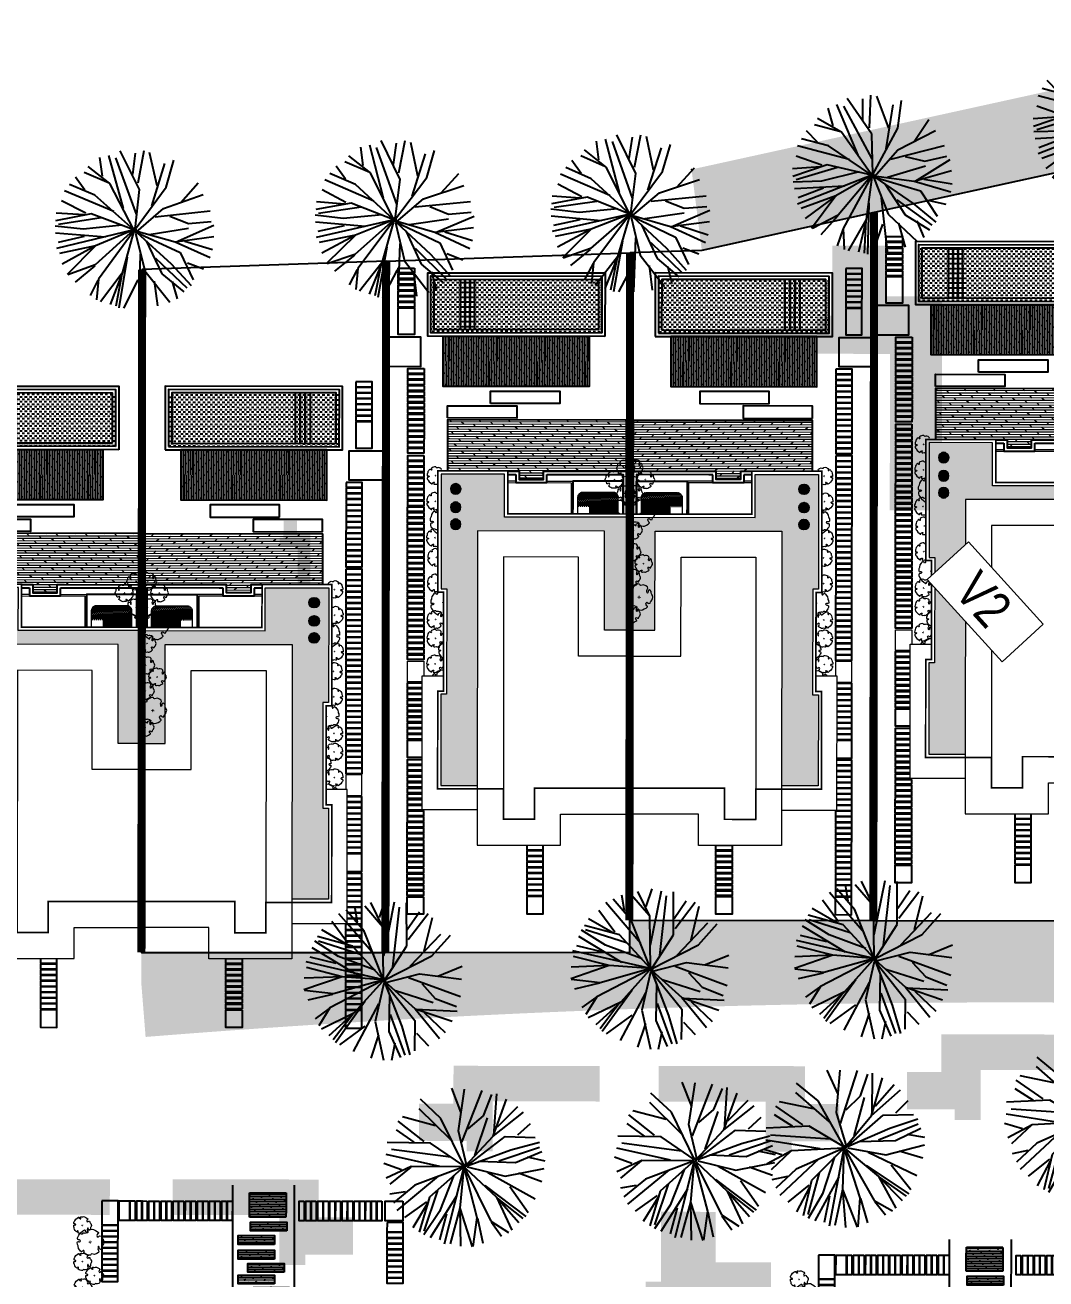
# Model space of a CAD drawing. Header units: millimetres. Extents: x -1030105 to 906887, y -616134 to 1220667.
# Drawn here: x -875633 to -812864, y -441791 to -364710 of the extents above; entities that cross this region are included whole.
import ezdxf
from ezdxf.enums import TextEntityAlignment as Align

# ---------------------------------------------------------------- set-up
doc = ezdxf.new("R2010")
doc.units = ezdxf.units.MM
doc.header["$MEASUREMENT"] = 0
doc.linetypes.add('240930  KHU B- TMB gời inno$0$HIDDEN_FEATURES', pattern=[0.16, 0.12, -0.04])
doc.linetypes.add('HIDDEN', pattern=[9.525, 6.35, -3.175])
doc.layers.get('Defpoints').update_dxf_attribs({"color": 1})
doc.layers.add('+ toa do mong', color=7, linetype='Continuous', true_color=0xfa1a05)
for name, color, linetype, lineweight in [('240930  KHU B- TMB gời inno$0$1. I-FURN', 252, 'Continuous', 18), ('240930  KHU B- TMB gời inno$0$A-WALL', 1, 'Continuous', 30), ('240930  KHU B- TMB gời inno$0$GFA', 6, 'Continuous', 0), ('GFA', 6, 'Continuous', 0), ('Level 4', 7, 'Continuous', 5), ('QH_Ki hieu', 6, 'Continuous', 15), ('QH_KTCQ_Caycanhquan', 97, 'Continuous', 18), ('QH_LO_Đanhso', 6, 'Continuous', 20)]:
    doc.layers.add(name, color=color, linetype=linetype, lineweight=lineweight)
for name, color, linetype in [('240930  KHU B- TMB gời inno$0$DA-ELEV-PEN1', 8, 'Continuous'), ('240930  KHU B- TMB gời inno$0$DA-FLOR-PATT', 251, 'Continuous'), ('240930  KHU B- TMB gời inno$0$DA-WALL-LOW', 1, 'Continuous'), ('240930  KHU B- TMB gời inno$0$DA-WALL-PATT', 8, 'Continuous'), ('240930  KHU B- TMB gời inno$0$TMB-KHU B-XREF$0$Xref-LBC-Plot$0$DA-SITE-CNTR1', 8, 'Continuous'), ('240930  KHU B- TMB gời inno$0$XREF_LBC_ZONE B_BEACH VILLA 22 11 11$0$DA-FLOR-PATT', 251, 'Continuous'), ('DA-LANS-TREE', 7, 'Continuous'), ('DA-WALL-LOW', 1, 'Continuous'), ('Dat cong trinh cac loai', 6, 'Continuous'), ('KTCQ CẢNH QUAN', 192, 'Continuous'), ('N-cay lon', 192, 'Continuous'), ('ranh dat', 7, 'Continuous'), ('TMB-KHU B-XREF$0$Xref-LBC-Plot$0$DA-SITE-CNTR1', 8, 'Continuous'), ('XREF_LBC_ZONE B_BEACH VILLA 22 11 11$0$DA-FLOR-PATT', 251, 'Continuous')]:
    doc.layers.add(name, color=color, linetype=linetype)
doc.styles.add('arial', font='arial.ttf', dxfattribs={"height": 1.25})
pattern_1 = [(359.939493816, (-1186721561.66, -431575606.1), (0.84482555, 799.9995539), []), (89.939493816, (-1186721561.66, -431575606.1), (-399.15495141, 800.42196669), [800, -800])]

# ---------------------------------------------------------------- blocks, each defined once
blk = doc.blocks.new('*U1357')
at = {"layer": '240930  KHU B- TMB gời inno$0$DA-WALL-PATT'}
blk.add_lwpolyline([(0, -0.6), (-0.3, -0.6), (-0.3, 0.4), (0, 0.4)], close=True, dxfattribs=at)
blk = doc.blocks.new('*U1358')
at = {"color": 0, "linetype": 'ByBlock', "lineweight": -2, "transparency": 16777216, "rotation": 180.0003083683384}
for p in [(-0.652, -240.491), (-0.302, -240.491), (0.048, -240.491), (0.398, -240.491), (0.748, -240.491), (1.098, -240.491), (1.448, -240.491), (1.798, -240.491), (2.148, -240.491), (2.498, -240.491), (2.848, -240.491), (3.198, -240.491), (3.548, -240.491)]:
    blk.add_blockref('*U1357', p, dxfattribs=at)
blk = doc.blocks.new('*U1359')
at = {"layer": '240930  KHU B- TMB gời inno$0$DA-WALL-PATT'}
blk.add_lwpolyline([(0, -600), (-300, -600), (-300, 400), (0, 400)], close=True, dxfattribs=at)
blk = doc.blocks.new('*U1360')
at = {"color": 0, "linetype": 'ByBlock', "lineweight": -2, "transparency": 16777216, "rotation": 180.0003083671565}
for p in [(-2402, -240491), (-2052, -240491), (-1702, -240491), (-1352, -240491), (-1002, -240491), (-652, -240491), (-302, -240491), (48, -240491), (398, -240491), (748, -240491), (1098, -240491), (1448, -240491), (1798, -240491), (2148, -240491), (2498, -240491), (2848, -240491), (3198, -240491), (3548, -240491)]:
    blk.add_blockref('*U1359', p, dxfattribs=at)
blk = doc.blocks.new('*U1361')
at = {"layer": '240930  KHU B- TMB gời inno$0$DA-WALL-PATT'}
blk.add_lwpolyline([(0, -600), (-300, -600), (-300, 400), (0, 400)], close=True, dxfattribs=at)
blk = doc.blocks.new('*U1362')
at = {"color": 0, "linetype": 'ByBlock', "lineweight": -2, "transparency": 16777216, "rotation": 180.0003083671565}
for p in [(398, -240491), (748, -240491), (1098, -240491), (1448, -240491), (1798, -240491), (2148, -240491), (2498, -240491), (2848, -240491), (3198, -240491), (3548, -240491)]:
    blk.add_blockref('*U1361', p, dxfattribs=at)
blk = doc.blocks.new('*U1363')
at = {"layer": '240930  KHU B- TMB gời inno$0$DA-WALL-PATT'}
blk.add_lwpolyline([(0, -600), (-300, -600), (-300, 400), (0, 400)], close=True, dxfattribs=at)
blk = doc.blocks.new('*U1364')
at = {"color": 0, "linetype": 'ByBlock', "lineweight": -2, "transparency": 16777216, "rotation": 180.0003083671565}
for p in [(-2402, -240491), (-2052, -240491), (-1702, -240491), (-1352, -240491), (-1002, -240491), (-652, -240491), (-302, -240491), (48, -240491), (398, -240491), (748, -240491), (1098, -240491), (1448, -240491), (1798, -240491), (2148, -240491), (2498, -240491), (2848, -240491), (3198, -240491), (3548, -240491)]:
    blk.add_blockref('*U1363', p, dxfattribs=at)
blk = doc.blocks.new('*U1365')
at = {"layer": '240930  KHU B- TMB gời inno$0$DA-WALL-PATT'}
blk.add_lwpolyline([(0, -600), (-300, -600), (-300, 400), (0, 400)], close=True, dxfattribs=at)
blk = doc.blocks.new('*U1366')
at = {"color": 0, "linetype": 'ByBlock', "lineweight": -2, "transparency": 16777216, "rotation": 180.0003083671565}
for p in [(-1352, -240491), (-1002, -240491), (-652, -240491), (-302, -240491), (48, -240491), (398, -240491), (748, -240491), (1098, -240491), (1448, -240491), (1798, -240491), (2148, -240491), (2498, -240491), (2848, -240491), (3198, -240491), (3548, -240491)]:
    blk.add_blockref('*U1365', p, dxfattribs=at)
blk = doc.blocks.new('*U1367')
at = {"layer": '240930  KHU B- TMB gời inno$0$DA-WALL-PATT'}
blk.add_lwpolyline([(0, -600), (-300, -600), (-300, 400), (0, 400)], close=True, dxfattribs=at)
blk = doc.blocks.new('*U1368')
at = {"color": 0, "linetype": 'ByBlock', "lineweight": -2, "transparency": 16777216, "rotation": 180.0003083671565}
for p in [(398, -240491), (748, -240491), (1098, -240491), (1448, -240491), (1798, -240491), (2148, -240491), (2498, -240491), (2848, -240491), (3198, -240491), (3548, -240491)]:
    blk.add_blockref('*U1367', p, dxfattribs=at)
blk = doc.blocks.new('*U1369')
at = {"layer": '240930  KHU B- TMB gời inno$0$DA-WALL-PATT'}
blk.add_lwpolyline([(0, -600), (-300, -600), (-300, 400), (0, 400)], close=True, dxfattribs=at)
blk = doc.blocks.new('*U1370')
at = {"color": 0, "linetype": 'ByBlock', "lineweight": -2, "transparency": 16777216, "rotation": 180.0003083671565}
for p in [(-1002, -240491), (-652, -240491), (-302, -240491), (48, -240491), (398, -240491), (748, -240491), (1098, -240491), (1448, -240491), (1798, -240491), (2148, -240491), (2498, -240491), (2848, -240491), (3198, -240491), (3548, -240491)]:
    blk.add_blockref('*U1369', p, dxfattribs=at)
blk = doc.blocks.new('240930  KHU B- TMB gời inno$0$A$C8db1bffd')
at = {"layer": '240930  KHU B- TMB gời inno$0$DA-FLOR-PATT'}
h = blk.add_hatch(dxfattribs=at)
h.set_pattern_fill('DASH', color=153, scale=1200, angle=90)
h.paths.add_polyline_path([(-200, -10700), (-200, -200), (-3500, -200), (-3500, -10700)])
blk.add_lwpolyline([(-200, -10700), (-200, -200), (-3700, -200), (-3700, -10700)], close=True, dxfattribs=at)
for points in [[(-3500, -2000), (-400, -2000)], [(-400, -2300), (-3500, -2300)], [(-3500, -2600), (-400, -2600)], [(-400, -2900), (-3500, -2900)]]:
    blk.add_lwpolyline(points, dxfattribs=at)
at = {"layer": '240930  KHU B- TMB gời inno$0$DA-WALL-LOW', "color": 252}
blk.add_lwpolyline([(0, -10900), (0, 0), (-3900, 0), (-3900, -10900)], close=True, dxfattribs=at)
at = {"layer": '240930  KHU B- TMB gời inno$0$DA-WALL-PATT'}
blk.add_lwpolyline([(-400, -10500), (-400, -400), (-3500, -400), (-3500, -10500)], close=True, dxfattribs=at)
for points in [[(-3500, -2300), (-400, -2300)], [(-400, -2600), (-3500, -2600)]]:
    blk.add_lwpolyline(points, dxfattribs=at)
blk = doc.blocks.new('*U1371')
at = {"layer": '240930  KHU B- TMB gời inno$0$DA-WALL-PATT'}
blk.add_lwpolyline([(0, -600), (-300, -600), (-300, 400), (0, 400)], close=True, dxfattribs=at)
blk = doc.blocks.new('*U1372')
at = {"color": 0, "linetype": 'ByBlock', "lineweight": -2, "transparency": 16777216, "rotation": 180.0003083671565}
for p in [(1448, -240491), (1798, -240491), (2148, -240491), (2498, -240491), (2848, -240491), (3198, -240491), (3548, -240491)]:
    blk.add_blockref('*U1371', p, dxfattribs=at)
blk = doc.blocks.new('Xref Khu Spa-Wellness - TBM$0$TREE_T')
at = {"const_width": 100}
for points in [[(-124, 124), (124, -124)], [(124, 124), (-124, -124)]]:
    blk.add_lwpolyline(points, dxfattribs=at)
blk = doc.blocks.new('Xref Khu Spa-Wellness - TBM$0$TREE_5')
at = {"layer": 'QH_KTCQ_Caycanhquan', "color": 114, "true_color": 0x139b48}
blk.add_lwpolyline([(-936, 1164), (-781, 1299), (-578, 1386), (-423, 1425), (-249, 1454), (-181, 1415), (-143, 1289), (-85, 1222), (-17, 1193), (41, 1222), (31, 1347), (60, 1425), (80, 1473), (244, 1473), (370, 1434), (592, 1376), (776, 1212), (824, 1164), (960, 1106), (1114, 932), (1143, 845), (1076, 768), (1018, 748), (979, 710), (931, 642), (940, 565), (1018, 555), (1114, 565), (1192, 623), (1289, 632), (1366, 565), (1424, 487), (1472, 323), (1482, 169), (1501, -160), (1434, -440), (1356, -691), (1289, -720), (1240, -682), (1182, -614), (1124, -624), (1037, -643), (931, -662), (873, -701), (863, -769), (969, -798), (1056, -856), (1105, -923), (1066, -991), (989, -1068), (786, -1174), (718, -1290), (573, -1377), (341, -1416), (109, -1455), (-94, -1445), (-133, -1387), (-94, -1319), (-124, -1167), (-158, -1051), (-245, -987), (-362, -999), (-402, -1151), (-439, -1243), (-568, -1308), (-704, -1194), (-829, -1184), (-965, -1145), (-1129, -1049), (-1265, -942), (-1313, -778), (-1332, -653), (-1352, -546), (-1429, -421), (-1497, -334), (-1497, -131), (-1458, -54), (-1323, -44), (-1226, -92), (-1158, -160), (-1110, -208), (-1042, -218), (-1023, -170), (-1100, -44), (-1158, 82), (-1274, 140), (-1342, 178), (-1419, 227), (-1468, 352), (-1419, 565), (-1265, 787), (-1129, 864), (-965, 951), (-936, 999), (-936, 1086)], close=True, dxfattribs=at)
blk.add_blockref('Xref Khu Spa-Wellness - TBM$0$TREE_T', (0, 0), dxfattribs=at)
blk = doc.blocks.new('240930  KHU B- TMB gời inno$0$River Semi Roof plan')
at = {"layer": 'GFA', "true_color": 0x8c7854}
h = blk.add_hatch(dxfattribs=at)
h.set_pattern_fill('DOLMIT', color=35, scale=600, angle=90)
h.paths.add_polyline_path([(-32811, -1729), (-35899, -1729), (-35899, -10700), (-32811, -10700)])
h.paths.add_polyline_path([(-27102, -6400), (-27600, -6400), (-27600, -2000), (-30750, -2000), (-30750, -13000), (-27601, -13000), (-27601, -7900), (-27102, -7900)])
h = blk.add_hatch(dxfattribs=at)
h.set_pattern_fill('DOLMIT', color=35, scale=0.463266, angle=180)
h.set_pattern_definition([(180, (-298548.08297, -27398.88643), (4e-17, -0.115816588506), []), (225, (-298548.08297, -27398.88643), (0.23163317662, -0.23163317662), [0.1637893902, -0.32757878043])])
edge = h.paths.add_edge_path()
edge.add_line((11140, -15027), (11140, -21596))
edge.add_line((11140, -21596), (14212, -21596))
edge.add_line((14212, -21596), (14212, -23197))
edge.add_line((14212, -23197), (13569, -23197))
edge.add_line((13569, -23197), (13569, -26133))
edge.add_line((13569, -26133), (11277, -26133))
edge.add_line((11277, -26133), (11277, -24016))
edge.add_line((11277, -24016), (8955, -24016))
edge.add_line((8955, -24016), (8955, -15027))
edge.add_line((8955, -15027), (11140, -15027))
h = blk.add_hatch(dxfattribs=at)
h.set_pattern_fill('DOLMIT', color=35, scale=0.166406, angle=90)
h.set_pattern_definition([(90, (-25012.21684, 77609.77629), (-0.0416016166, -4e-18), []), (135, (-25012.21684, 77609.77629), (-0.08320323306, -0.08320323306), [0.05883357041, -0.11766714082])])
edge = h.paths.add_edge_path()
edge.add_line((-20568, -33631), (-22928, -33631))
edge.add_line((-22928, -33631), (-22928, -34735))
edge.add_line((-22928, -34735), (-23503, -34735))
edge.add_line((-23503, -34735), (-23503, -34504))
edge.add_line((-23503, -34504), (-24557, -34504))
edge.add_line((-24557, -34504), (-24557, -33680))
edge.add_line((-24557, -33680), (-23797, -33680))
edge.add_line((-23797, -33680), (-23797, -32846))
edge.add_line((-23797, -32846), (-20568, -32846))
edge.add_line((-20568, -32846), (-20568, -33631))
at = {"layer": 'XREF_LBC_ZONE B_BEACH VILLA 22 11 11$0$DA-FLOR-PATT'}
h = blk.add_hatch(dxfattribs=at)
h.set_pattern_fill('DASH', color=153, scale=500, angle=90)
h.set_pattern_definition([(90, (-40144.094, 37709.1), (-62.5, 62.5), [62.5, -62.5])])
h.paths.add_polyline_path([(-24096, -10703), (-25405, -10703), (-25401, -10700), (-25401, -9996), (-25996, -9996, 0.414214), (-26296, -10296), (-26296, -12196, 0.414214), (-25996, -12496), (-24096, -12496, 0.414214), (-23796, -12196), (-23796, -11810), (-24096, -11810)])
at = {"layer": '240930  KHU B- TMB gời inno$0$1. I-FURN', "elevation": 0}
for points in [[(-15919, -550), (-14647, -550), (-14647, 450), (-15919, 450)], [(-23796, -11810), (-23796, -10610), (-24096, -10610), (-24096, -11810)], [(-23496, -11810), (-23496, -10610), (-23796, -10610), (-23796, -11810)]]:
    blk.add_lwpolyline(points, close=True, dxfattribs=at)
for points in [[(-14000, -2200), (-14000, -2650), (-27004, -2650), (-27002, -6200)], [(-13900, -2200), (-13900, -2750), (-26904, -2750), (-26900, -9596), (-24979, -9596)], [(-27001, -8100), (-27000, -9696), (-24979, -9696)], [(-23496, -10610), (-23496, -12799), (-19596, -12801), (-19596, -10702)]]:
    blk.add_lwpolyline(points, dxfattribs=at)
blk.add_lwpolyline([(-24096, -12496), (-25996, -12496, -0.414214), (-26296, -12196), (-26296, -10296, -0.414214), (-25996, -9996), (-24096, -9996, -0.414214), (-23796, -10296), (-23796, -12196, -0.414214)], format="xyb", close=True, dxfattribs=at)
at = {"layer": '240930  KHU B- TMB gời inno$0$DA-ELEV-PEN1', "elevation": 0}
for points in [[(-11066, -550), (-9988, -550), (-9988, 450), (-11066, 450)], [(-1440, -550), (-362, -550), (-362, 450), (-1440, 450)], [(-1462, -6900), (-384, -6900), (-384, -7900), (-1462, -7900)]]:
    blk.add_lwpolyline(points, close=True, dxfattribs=at)
at = {"layer": '240930  KHU B- TMB gời inno$0$DA-FLOR-PATT'}
blk.add_lwpolyline([(-7429, -6200), (-6100, -6200), (-6100, -8600), (-7430, -8600)], dxfattribs=at)
at = {"layer": '240930  KHU B- TMB gời inno$0$DA-FLOR-PATT', "elevation": 0}
blk.add_lwpolyline([(-8770, -8300), (-7770, -8300), (-7770, -10500), (-8770, -10500)], dxfattribs=at)
at = {"layer": '240930  KHU B- TMB gời inno$0$DA-WALL-LOW', "elevation": 0}
for points in [[(-10700, -2000), (-10700, -2000), (-27600, -2000), (-27600, -6400)], [(-10700, -2200), (-10700, -2200), (-27400, -2200), (-27400, -6200)], [(-10700, -2000), (-8430, -2000), (-8430, -3600)], [(-10700, -2200), (-8630, -2200), (-8630, -3600)], [(-27600, -6300), (-27600, -6400), (-27102, -6400), (-27102, -7900), (-27600, -7900), (-27600, -8000)], [(-27400, -6200), (-26902, -6200), (-26902, -8100), (-27400, -8100)], [(-27600, -7900), (-27600, -8350), (-27600, -13000), (-18400, -13000)], [(-27400, -8100), (-27400, -8350), (-27400, -12800), (-18400, -12800)]]:
    blk.add_lwpolyline(points, dxfattribs=at)
blk.add_lwpolyline([(-23496, -12796), (-27000, -12796), (-27000, -9696), (-23496, -9696)], close=True, dxfattribs=at)
at = {"layer": '240930  KHU B- TMB gời inno$0$DA-WALL-PATT', "elevation": 0}
for points in [[(-35843, 1800), (-34043, 1800), (-34043, -350), (-35843, -350)], [(-37635, 50), (-36000, 50), (-36000, 1050), (-37635, 1050)], [(-30871, -1994), (-31626, -1994), (-31626, -6258), (-30871, -6258)]]:
    blk.add_lwpolyline(points, close=True, dxfattribs=at)
at = {"layer": 'DA-WALL-LOW', "color": 7, "elevation": 0}
blk.add_lwpolyline([(-27600, -2000), (-27600, -6400), (-27100, -6400), (-27100, -7900), (-27601, -7900), (-27601, -13000), (-30750, -13000), (-30750, -2000)], close=True, dxfattribs=at)
at = {"layer": 'Defpoints', "color": 6, "elevation": 0}
blk.add_lwpolyline([(-18400, -13000), (-27600, -13000), (-27600, -12800)], dxfattribs=at)
at = {"layer": 'XREF_LBC_ZONE B_BEACH VILLA 22 11 11$0$DA-FLOR-PATT', "color": 7, "elevation": 0}
blk.add_lwpolyline([(-18400, -13000), (-18400, -10703)], dxfattribs=at)
at = {"color": 0, "xscale": -0.9999999999999982, "rotation": 180}
for name, p in [('*U1372', (-41533, -239840, 0)), ('*U1360', (-26162, -240440, 0)), ('*U1364', (-19862, -240440, 0)), ('*U1362', (-14977, -240440, 0)), ('*U1370', (-8864, -240440, 0)), ('*U1368', (-5351, -240440, 0))]:
    blk.add_blockref(name, p, dxfattribs=at)
at = {"color": 0, "xscale": 999.9999999999999, "yscale": 999.9999999999999, "zscale": 999.9999999999999}
blk.add_blockref('*U1358', (-5373, 232991, 0), dxfattribs=at)
at = {"layer": 'QH_KTCQ_Caycanhquan', "color": 116}
for p, xscale, yscale, zscale, rotation in [((-27318, -1268, -3), 0.3613160547961027, 0.3613160547961027, 0.3613160547961027, 52.2616449089547), ((-25743, -1247, -3), 0.3613160547961027, 0.3613160547961027, 0.3613160547961027, 52.2616449089547), ((-24537, -1720, -3), 0.5419740821941541, 0.5419740821941541, 0.5419740821941541, 52.26164490895473), ((-23503, -1233, -3), 0.3613160547961027, 0.3613160547961027, 0.3613160547961027, 52.2616449089547), ((-22293, -1309, -3), 0.3613160547961027, 0.3613160547961027, 0.3613160547961027, 52.2616449089547), ((-20718, -1288, -3), 0.3613160547961027, 0.3613160547961027, 0.3613160547961027, 52.2616449089547), ((-19511, -1760, -3), 0.5419740821941541, 0.5419740821941541, 0.5419740821941541, 52.26164490895473), ((-18478, -1273, -3), 0.3613160547961027, 0.3613160547961027, 0.3613160547961027, 52.2616449089547), ((-17328, -1268, -3), 0.3613160547961027, 0.3613160547961027, 0.3613160547961027, 52.2616449089547), ((-15753, -1247, -3), 0.3613160547961027, 0.3613160547961027, 0.3613160547961027, 52.2616449089547), ((-14547, -1720, -3), 0.5419740821941541, 0.5419740821941541, 0.5419740821941541, 52.26164490895473), ((-13513, -1233, -3), 0.3613160547961027, 0.3613160547961027, 0.3613160547961027, 52.2616449089547), ((-26604, -1982, -3), 0.3613160547961027, 0.3613160547961027, 0.3613160547961027, 52.2616449089547), ((-21579, -2023, -3), 0.3613160547961027, 0.3613160547961027, 0.3613160547961027, 52.2616449089547), ((-16614, -1982, -3), 0.3613160547961027, 0.3613160547961027, 0.3613160547961027, 52.2616449089547), ((-27799, -13454, -3), 0.3613160547961027, 0.3613160547961027, 0.3613160547961027, 52.2616449089547), ((-26223, -13433, -3), 0.3613160547961027, 0.3613160547961027, 0.3613160547961027, 52.2616449089547), ((-25017, -13905, -3), 0.5419740821941541, 0.5419740821941541, 0.5419740821941541, 52.26164490895473), ((-23983, -13418, -3), 0.3613160547961027, 0.3613160547961027, 0.3613160547961027, 52.2616449089547), ((-22643, -13331, -3), 0.3613160547961027, 0.3613160547961027, 0.3613160547961027, 52.2616449089547), ((-21067, -13310, -3), 0.3613160547961027, 0.3613160547961027, 0.3613160547961027, 52.2616449089547), ((-19861, -13783, -3), 0.5419740821941541, 0.5419740821941541, 0.5419740821941541, 52.26164490895473), ((-18827, -13296, -3), 0.3613160547961027, 0.3613160547961027, 0.3613160547961027, 52.2616449089547), ((-27084, -14168, -3), 0.3613160547961027, 0.3613160547961027, 0.3613160547961027, 52.2616449089547), ((-21928, -14046, -3), 0.3613160547961027, 0.3613160547961027, 0.3613160547961027, 52.2616449089547)]:
    blk.add_blockref('Xref Khu Spa-Wellness - TBM$0$TREE_5', p, dxfattribs=dict(at, xscale=xscale, yscale=yscale, zscale=zscale, rotation=rotation))
blk.add_wipeout([(-27624, -1408), (-27624, -5708), (-24979, -5708), (-24979, -13208), (-6524, -13208), (-6524, -8963), (-4614, -8963), (-4614, -3853), (-6782, -3853), (-6782, -458), (-15024, -458), (-15024, -1758), (-20169, -1758), (-20169, -1408)])
blk.add_wipeout([(-39799, -11668), (-39799, -768), (-35899, -768), (-35899, -1729), (-32811, -1729), (-32811, -10700), (-35899, -10700), (-35899, -11668)]).translate(0, 0, 0).dxf.layer = '240930  KHU B- TMB gời inno$0$A-WALL'
at = {"layer": 'GFA', "true_color": 0x8c7854}
h = blk.add_hatch(dxfattribs=at)
h.set_pattern_fill('DOLMIT', color=35, scale=407.086, angle=180)
h.paths.add_polyline_path([(-32811, -1729), (-35899, -1729), (-35899, -10700), (-32811, -10700)])
at = {"layer": 'GFA', "true_color": 0xb75434}
h = blk.add_hatch(dxfattribs=at)
h.set_pattern_fill('AR-RSHKE', color=15, scale=36.9907, angle=90)
h.paths.add_polyline_path([(-24779, -13008), (-17839, -13008), (-17839, -11658), (-23929, -11658), (-23929, -3853), (-8274, -3853), (-8274, -1608), (-13884, -1608), (-13884, -1958), (-20369, -1958), (-20369, -1608), (-27424, -1608), (-27424, -5508), (-24779, -5508)])
at = {"layer": 'XREF_LBC_ZONE B_BEACH VILLA 22 11 11$0$DA-FLOR-PATT'}
h = blk.add_hatch(color=252, dxfattribs=at)
h.dxf.hatch_style = 1
h.paths.add_polyline_path([(-26814, -2501, 1), (-26202, -2501, 1)])
h = blk.add_hatch(color=252, dxfattribs=at)
h.dxf.hatch_style = 1
h.paths.add_polyline_path([(-25690, -2501, 1), (-25077, -2501, 1)])
h = blk.add_hatch(color=252, dxfattribs=at)
h.dxf.hatch_style = 1
h.paths.add_polyline_path([(-24646, -2501, 1), (-24033, -2501, 1)])
at = {"layer": '+ toa do mong', "linetype": 'HIDDEN', "ltscale": 10, "const_width": 100, "elevation": 0}
blk.add_lwpolyline([(-27624, -1408), (-20169, -1408), (-20169, -1758), (-14084, -1758), (-14084, -1408), (-8074, -1408), (-8074, -5453), (-6214, -5453), (-6214, -7363), (-8124, -7363), (-8124, -13208), (-24979, -13208), (-24979, -5708), (-27624, -5708), (-27624, -1408)], dxfattribs=at)
at = {"color": 7}
blk.add_lwpolyline([(-6782, -3853), (-6782, -458), (-15024, -458), (-15024, -1758)], dxfattribs=at)
at = {"color": 7, "elevation": 0}
for points in [[(-27624, -1408), (-20169, -1408), (-20169, -1758), (-14084, -1758), (-14084, -1408), (-8074, -1408), (-8074, -3853)], [(-17839, -13008), (-24779, -13008), (-24779, -5508), (-27424, -5508), (-27424, -1608), (-20369, -1608), (-20369, -1958), (-13884, -1958), (-13884, -1608), (-8274, -1608), (-8274, -3853)]]:
    blk.add_lwpolyline(points, dxfattribs=at)
at = {"elevation": 0}
blk.add_lwpolyline([(-17839, -13208), (-24979, -13208), (-24979, -5708), (-27624, -5708), (-27624, -1408)], dxfattribs=at)
blk.add_lwpolyline([(-23929, -3853), (-4614, -3853), (-4614, -8963), (-6524, -8963), (-6524, -13208), (-17839, -13208), (-17839, -11658), (-23929, -11658)], close=True, dxfattribs=at)
at = {"color": 7, "elevation": 0}
blk.add_lwpolyline([(-6524, -13208), (-17839, -13208), (-17839, -11658), (-23929, -11658), (-23929, -3853), (-4614, -3853), (-4614, -8963), (-6524, -8963)], close=True, dxfattribs=at)
at = {"color": 252, "elevation": 0}
blk.add_lwpolyline([(-8124, -13208), (-16239, -13208), (-16239, -10058), (-22329, -10058), (-22329, -5453), (-6214, -5453), (-6214, -7363), (-8124, -7363)], close=True, dxfattribs=at)
at = {"layer": '240930  KHU B- TMB gời inno$0$DA-WALL-PATT', "elevation": 0}
blk.add_lwpolyline([(-31767, -4643), (-32522, -4643), (-32522, -8907), (-31767, -8907)], close=True, dxfattribs=at)
at = {"layer": 'DA-LANS-TREE', "color": 251, "true_color": 0x636466}
for centre in [(-26508, -2501), (-25384, -2501), (-24340, -2501)]:
    blk.add_circle(centre, 306, dxfattribs=at)
at = {"layer": 'DA-WALL-LOW', "color": 7, "elevation": 0}
blk.add_lwpolyline([(-35899, -10700), (-32811, -10700), (-32811, -1729), (-35899, -1729)], close=True, dxfattribs=at)
at = {"color": 0, "xscale": -0.9999999999999982, "rotation": 180}
blk.add_blockref('*U1366', (-32553, -240440, 0), dxfattribs=at)
at = {"layer": 'Defpoints', "color": 6}
blk.add_blockref('240930  KHU B- TMB gời inno$0$A$C8db1bffd', (-35899, -768, 0), dxfattribs=at)
blk = doc.blocks.new('*U1391')
at = {"ltscale": 0.2}
blk.add_wipeout([(549, 2242), (549, 0), (0, 0), (0, 2242)], dxfattribs=at)
at = {"color": 0, "linetype": 'ByBlock', "ltscale": 0.2}
blk.add_lwpolyline([(0, 2242), (0, 0), (549, 0), (549, 2242)], close=True, dxfattribs=at)
blk = doc.blocks.new('*U1348')
at = {"ltscale": 0.2}
blk.add_wipeout([(1483, 2242), (1483, 0), (0, 0), (0, 2242)], dxfattribs=at)
at = {"linetype": '240930  KHU B- TMB gời inno$0$HIDDEN_FEATURES', "ltscale": 20}
blk.add_lwpolyline([(0, 2242), (0, 0), (1483, 0), (1483, 2242)], close=True, dxfattribs=at)
blk = doc.blocks.new('240930  KHU B- TMB gời inno$0$sdwsedwe')
at = {"layer": 'GFA', "true_color": 0x8c7854}
h = blk.add_hatch(dxfattribs=at)
h.set_pattern_fill('DOLMIT', color=35, scale=0.463266, angle=180)
h.set_pattern_definition([(180, (-258403.98927, -65107.98811), (4e-17, -0.115816588506), []), (225, (-258403.98927, -65107.9881), (0.23163317662, -0.23163317662), [0.1637893902, -0.32757878043])])
edge = h.paths.add_edge_path()
edge.add_line((44679, -221719), (54302, -221719))
edge.add_line((54302, -221719), (54302, -217219))
edge.add_line((54302, -217219), (56646, -217219))
edge.add_line((56646, -217219), (56646, -218161))
edge.add_line((56646, -218161), (60946, -218161))
edge.add_line((60946, -218161), (60946, -221519))
edge.add_line((60946, -221519), (57846, -221519))
edge.add_line((57846, -221519), (57846, -224919))
edge.add_line((57846, -224919), (44679, -224919))
edge.add_line((44679, -224919), (44679, -221719))
h = blk.add_hatch(dxfattribs=at)
h.set_pattern_fill('DOLMIT', color=35, scale=0.463266, angle=180)
h.set_pattern_definition([(180, (-356130.54977, -95107.98811), (4e-17, -0.115816588506), []), (225, (-356130.54977, -95107.9881), (0.23163317662, -0.23163317662), [0.1637893902, -0.32757878043])])
edge = h.paths.add_edge_path()
edge.add_line((104079, -232178), (113702, -232178))
edge.add_line((113702, -232178), (113702, -227678))
edge.add_line((113702, -227678), (116046, -227678))
edge.add_line((116046, -227678), (116046, -228620))
edge.add_line((116046, -228620), (120346, -228620))
edge.add_line((120346, -228620), (120346, -231978))
edge.add_line((120346, -231978), (117246, -231978))
edge.add_line((117246, -231978), (117246, -235378))
edge.add_line((117246, -235378), (104079, -235378))
edge.add_line((104079, -235378), (104079, -232178))
at = {"layer": '240930  KHU B- TMB gời inno$0$XREF_LBC_ZONE B_BEACH VILLA 22 11 11$0$DA-FLOR-PATT'}
blk.add_line((51523, -195627, 0), (62553, -195627, 0), dxfattribs=at)
at = {"layer": '240930  KHU B- TMB gời inno$0$XREF_LBC_ZONE B_BEACH VILLA 22 11 11$0$DA-FLOR-PATT', "elevation": 0}
for points in [[(56919, -183771), (56619, -183771), (56619, -184771), (56919, -184771)], [(57269, -183771), (56969, -183771), (56969, -184771), (57269, -184771)], [(57619, -183771), (57319, -183771), (57319, -184771), (57619, -184771)], [(57969, -183771), (57669, -183771), (57669, -184771), (57969, -184771)], [(58319, -183771), (58019, -183771), (58019, -184771), (58319, -184771)], [(58669, -183771), (58369, -183771), (58369, -184771), (58669, -184771)], [(59019, -183771), (58719, -183771), (58719, -184771), (59019, -184771)], [(59369, -183771), (59069, -183771), (59069, -184771), (59369, -184771)], [(59719, -183771), (59419, -183771), (59419, -184771), (59719, -184771)], [(60069, -183771), (59769, -183771), (59769, -184771), (60069, -184771)], [(61576, -183771), (60119, -183771), (60119, -184771), (61576, -184771)], [(61576, -185475), (60376, -185475), (60376, -184844), (61576, -184844)], [(61576, -185825), (60376, -185825), (60376, -185525), (61576, -185525)], [(61576, -186222), (60376, -186222), (60376, -185922), (61576, -185922)], [(61576, -186572), (60376, -186572), (60376, -186272), (61576, -186272)], [(61576, -186968), (60376, -186968), (60376, -186668), (61576, -186668)], [(61576, -187318), (60376, -187318), (60376, -187018), (61576, -187018)], [(61576, -187715), (60376, -187715), (60376, -187415), (61576, -187415)], [(61576, -188065), (60376, -188065), (60376, -187765), (61576, -187765)], [(61576, -188462), (60376, -188462), (60376, -188162), (61576, -188162)], [(61576, -188812), (60376, -188812), (60376, -188512), (61576, -188512)], [(61576, -189209), (60376, -189209), (60376, -188909), (61576, -188909)], [(61576, -189559), (60376, -189559), (60376, -189259), (61576, -189259)], [(61576, -189956), (60376, -189956), (60376, -189656), (61576, -189656)], [(61576, -190306), (60376, -190306), (60376, -190006), (61576, -190006)], [(61576, -190702), (60376, -190702), (60376, -190402), (61576, -190402)], [(61576, -191052), (60376, -191052), (60376, -190752), (61576, -190752)], [(61576, -191449), (60376, -191449), (60376, -191149), (61576, -191149)], [(61576, -191799), (60376, -191799), (60376, -191499), (61576, -191499)], [(61576, -196213), (60376, -196213), (60376, -195913), (61576, -195913)], [(61576, -196610), (60376, -196610), (60376, -196310), (61576, -196310)], [(61576, -196960), (60376, -196960), (60376, -196660), (61576, -196660)], [(61576, -197356), (60376, -197356), (60376, -197056), (61576, -197056)], [(61576, -197706), (60376, -197706), (60376, -197406), (61576, -197406)], [(61576, -198103), (60376, -198103), (60376, -197803), (61576, -197803)], [(61576, -198453), (60376, -198453), (60376, -198153), (61576, -198153)], [(61576, -198850), (60376, -198850), (60376, -198550), (61576, -198550)], [(61576, -199200), (60376, -199200), (60376, -198900), (61576, -198900)], [(61576, -199597), (60376, -199597), (60376, -199297), (61576, -199297)], [(61576, -199947), (60376, -199947), (60376, -199647), (61576, -199647)], [(61576, -200297), (60376, -200297), (60376, -199997), (61576, -199997)], [(61576, -200647), (60376, -200647), (60376, -200347), (61576, -200347)], [(61576, -200997), (60376, -200997), (60376, -200697), (61576, -200697)], [(56846, -201310), (56546, -201310), (56546, -202310), (56846, -202310)], [(57196, -201310), (56896, -201310), (56896, -202310), (57196, -202310)], [(57546, -201310), (57246, -201310), (57246, -202310), (57546, -202310)], [(57896, -201310), (57596, -201310), (57596, -202310), (57896, -202310)], [(58246, -201310), (57946, -201310), (57946, -202310), (58246, -202310)], [(58596, -201310), (58296, -201310), (58296, -202310), (58596, -202310)], [(58946, -201310), (58646, -201310), (58646, -202310), (58946, -202310)], [(59296, -201310), (58996, -201310), (58996, -202310), (59296, -202310)], [(59646, -201310), (59346, -201310), (59346, -202310), (59646, -202310)], [(60264, -201310), (59696, -201310), (59696, -202310), (60264, -202310)], [(61576, -202287), (60376, -202287), (60376, -201205), (61576, -201205)]]:
    blk.add_lwpolyline(points, close=True, dxfattribs=at)
at = {"layer": '240930  KHU B- TMB gời inno$0$XREF_LBC_ZONE B_BEACH VILLA 22 11 11$0$DA-FLOR-PATT', "extrusion": (4.83519e-08, -1.10945e-15, -1), "zscale": -1, "rotation": 180}
blk.add_blockref('*U1391', (-56482, -192154, 0), dxfattribs=at)
at = {"layer": 'QH_KTCQ_Caycanhquan', "color": 116}
for p, xscale, yscale, zscale, rotation in [((56267, -182604, -3), 0.3613160547961033, 0.3613160547961033, 0.3613160547961033, 52.2616449089547), ((57842, -182583, -3), 0.3613160547961033, 0.3613160547961033, 0.3613160547961033, 52.2616449089547), ((60082, -182569, -3), 0.3613160547961033, 0.3613160547961033, 0.3613160547961033, 52.2616449089547), ((56981, -183318, -3), 0.3613160547961033, 0.3613160547961033, 0.3613160547961033, 52.2616449089547), ((59048, -183056, -3), 0.5419740821941551, 0.5419740821941551, 0.5419740821941551, 52.26164490895473)]:
    blk.add_blockref('Xref Khu Spa-Wellness - TBM$0$TREE_5', p, dxfattribs=dict(at, xscale=xscale, yscale=yscale, zscale=zscale, rotation=rotation))
at = {"layer": '240930  KHU B- TMB gời inno$0$XREF_LBC_ZONE B_BEACH VILLA 22 11 11$0$DA-FLOR-PATT'}
blk.add_line((53003, -191827, 0), (62553, -191827, 0), dxfattribs=at)
at = {"layer": '240930  KHU B- TMB gời inno$0$XREF_LBC_ZONE B_BEACH VILLA 22 11 11$0$DA-FLOR-PATT', "extrusion": (4.83519e-08, -1.10945e-15, -1), "zscale": -1, "rotation": 180}
blk.add_blockref('*U1391', (-58012, -192154, 0), dxfattribs=at)
for p in [(-58918, -192154, 0), (-57200, -192754, 0)]:
    blk.add_blockref('*U1391', p, dxfattribs=at)
blk.add_blockref('*U1391', (-59742, -192911, 0), dxfattribs=at)
blk.add_blockref('*U1348', (-60598, -192857, 0), dxfattribs=at)
at = {"layer": 'GFA', "true_color": 0x8c7854}
h = blk.add_hatch(dxfattribs=at)
h.set_pattern_fill('DOLMIT', color=35, scale=407.0863, angle=90)
h.paths.add_polyline_path([(54882, -192369), (54333, -192369), (54333, -194611), (54882, -194611)])
h.paths.add_polyline_path([(56313, -193077), (55764, -193077), (55764, -195319), (56313, -195319)])
h.paths.add_polyline_path([(57031, -192154), (56482, -192154), (56482, -194396), (57031, -194396)])
h.paths.add_polyline_path([(55538, -193077), (54989, -193077), (54989, -195319), (55538, -195319)])
h.paths.add_polyline_path([(57749, -192754), (57200, -192754), (57200, -194996), (57749, -194996)])
h.paths.add_polyline_path([(58560, -192154), (58012, -192154), (58012, -194396), (58560, -194396)])
h.paths.add_polyline_path([(59467, -192154), (58918, -192154), (58918, -194396), (59467, -194396)])
h.paths.add_polyline_path([(60290, -192911), (59742, -192911), (59742, -195153), (60290, -195153)])
h.paths.add_polyline_path([(62081, -192857), (60598, -192857), (60598, -195099), (62081, -195099)])
blk = doc.blocks.new('240930  KHU B- TMB gời inno$0$MANSION ROOF PLAN')
at = {"color": 0}
blk.add_blockref('240930  KHU B- TMB gời inno$0$sdwsedwe', (-58303, 203027), dxfattribs=at)
blk = doc.blocks.new('240930  KHU B- TMB gời inno$0$A$C55f665a7')
at = {"layer": '240930  KHU B- TMB gời inno$0$GFA', "xscale": 0.001000000000000001, "yscale": 0.001000000000000001, "zscale": 0.001000000000000001, "rotation": 270}
blk.add_blockref('240930  KHU B- TMB gời inno$0$River Semi Roof plan', (162.045, -62.658, 0), dxfattribs=at)
at = {"layer": '240930  KHU B- TMB gời inno$0$GFA', "extrusion": (6.86625e-24, -9.49157e-24, -1), "xscale": 0.001000000000000001, "yscale": 0.001000000000000001, "zscale": -0.001000000000000001, "rotation": 270}
blk.add_blockref('240930  KHU B- TMB gời inno$0$River Semi Roof plan', (-135.845, -62.658, 0), dxfattribs=at)
at = {"layer": '240930  KHU B- TMB gời inno$0$GFA', "xscale": 0.001000000000000001, "yscale": 0.001000000000000001, "zscale": 0.001000000000000001, "rotation": 270}
blk.add_blockref('240930  KHU B- TMB gời inno$0$River Semi Roof plan', (192.157, -55.658, 0.002), dxfattribs=at)
at = {"layer": '240930  KHU B- TMB gời inno$0$GFA', "extrusion": (6.86625e-24, -9.49157e-24, -1), "xscale": 0.001000000000000001, "yscale": 0.001000000000000001, "zscale": -0.001000000000000001, "rotation": 270}
blk.add_blockref('240930  KHU B- TMB gời inno$0$River Semi Roof plan', (-165.737, -55.658, 0.201), dxfattribs=at)
at = {"layer": '240930  KHU B- TMB gời inno$0$GFA', "xscale": 0.001000000000000001, "yscale": 0.001000000000000001, "zscale": 0.001000000000000001, "rotation": 270}
blk.add_blockref('240930  KHU B- TMB gời inno$0$River Semi Roof plan', (222.157, -53.695, -0.198), dxfattribs=at)
at = {"layer": '240930  KHU B- TMB gời inno$0$GFA', "extrusion": (6.86625e-24, -9.49157e-24, -1), "xscale": 0.001000000000000001, "yscale": 0.001000000000000001, "zscale": -0.001000000000000001, "rotation": 270}
blk.add_blockref('240930  KHU B- TMB gời inno$0$River Semi Roof plan', (-195.741, -53.695, 0.201), dxfattribs=at)
at = {"color": 0, "xscale": 0.001000000000000003, "yscale": 0.001000000000000003, "zscale": 0.001000000000000003, "rotation": 90}
blk.add_blockref('240930  KHU B- TMB gời inno$0$sdwsedwe', (-37.248, -134.52), dxfattribs=at)
at = {"color": 0, "xscale": 0.001000000000000005, "yscale": 0.001000000000000005, "zscale": 0.001000000000000005, "rotation": 90}
blk.add_blockref('240930  KHU B- TMB gời inno$0$MANSION ROOF PLAN', (209.855, -79.502, 0), dxfattribs=at)
blk = doc.blocks.new('11')
at = {"layer": 'N-cay lon', "color": 66, "linetype": 'Continuous', "true_color": 0x50710f, "extrusion": (0, 0, -1)}
for p, q in [((-4.13, 8.75), (-3.54, 14.78)), ((-0.61, 5.46), (-2.69, 15.08)), ((-0.83, 8.82), (-2.01, 15.02)), ((-0.85, 8.62), (-0.9, 15.11)), ((-0.85, 8.62), (1.05, 15.31)), ((2.99, 11.38), (1.86, 15.23)), ((3.01, 11.58), (3.34, 14.88)), ((-2.69, 3.9), (-6.26, 13.67)), ((4.55, 9.07), (8.76, 12.78)), ((4.57, 9.27), (6.92, 13.55)), ((5.86, 5.61), (8.9, 12.77)), ((-4.75, 6.65), (-11.38, 10.45)), ((-7.11, 7.86), (-9.44, 12.02)), ((5.86, 5.61), (10.53, 11.23)), ((-7.98, 5.99), (-13.17, 7.68)), ((-10.39, 6.62), (-12.45, 9.37)), ((0.1, 0.09), (12.64, 8.86)), ((5.86, 5.61), (11.74, 9.54)), ((8.52, 4.75), (12.79, 7.67)), ((-8.91, 3.53), (-14.02, 5.99)), ((-5.74, 3.61), (-13.4, 6.72)), ((4.68, 3.37), (13.88, 6.19)), ((9.22, 3.51), (14.45, 4.96)), ((-9.72, 0.86), (-14, 4.81)), ((6.84, 0.21), (13.98, 4.41)), ((8.9, 0.2), (14.76, 3.94)), ((10.06, 0.87), (15.17, 2.53)), ((-11.78, 2.24), (-15.08, 2.17)), ((9.89, 0.5), (15.06, -0.01)), ((-8.08, -0.68), (-15.47, -0.34)), ((-9.81, -1.49), (-15.35, -1.92)), ((-8.08, -0.68), (-14.63, -4.35)), ((-8.22, -0.66), (-13.87, -6.39)), ((5, -1.77), (15.28, -2)), ((-2.76, -3.75), (-12.17, -8.71)), ((0.76, -2.92), (8.43, -11.53)), ((3.5, -3), (9.81, -11.47)), ((9.51, -3.39), (14.85, -3.52)), ((11.68, -3.6), (14.27, -5.23)), ((-9.19, -4.89), (-13.09, -6.86)), ((-3.65, -5.82), (-9.8, -11.11)), ((-5.34, -4.87), (-9.19, -4.89)), ((-1.41, -5.46), (-0.74, -13.96)), ((7.68, -6.55), (12.76, -8.03)), ((7.82, -6.56), (13.03, -6.68)), ((-6.34, -8.11), (-8.05, -12.85)), ((-0.98, -9.42), (2.74, -14.89)), ((1.95, -7.55), (8.14, -13.07)), ((2.67, -8.61), (3.85, -14.81)), ((9.53, -7.32), (11.28, -10.44)), ((-2.67, -9.85), (-2.1, -15.2)), ((4.21, -9.74), (5.19, -13.76))]:
    blk.add_line(p, q, dxfattribs=at)
at = {"layer": 'N-cay lon', "color": 66, "linetype": 'Continuous', "true_color": 0x5d8311, "extrusion": (0, 0, -1)}
for p, q in [((0.13, 0.48), (2.99, 11.38)), ((-2.82, 1.16), (-7.98, 5.99))]:
    blk.add_line(p, q, dxfattribs=at)
at = {"layer": 'N-cay lon', "color": 63, "linetype": 'Continuous', "true_color": 0xb1e746, "extrusion": (0, 0, -1)}
for p, q in [((0, 0.49), (-0.85, 8.62)), ((0.1, 0.09), (4.55, 9.07)), ((-0.41, 0.53), (-4.75, 6.65)), ((0.1, 0.09), (5.86, 5.61)), ((-0.57, 0.35), (-8.91, 3.53)), ((2.56, 0.04), (9.22, 3.51)), ((-0.29, 0.32), (-9.72, 0.86)), ((-0.31, 0.13), (-8.08, -0.68)), ((-0.43, 0.34), (-3.65, -5.82)), ((-0.04, 0.1), (-2.67, -9.85)), ((0.1, 0.09), (8.9, 0.2)), ((0.1, 0.09), (9.51, -3.39)), ((0.1, 0.09), (7.68, -6.55)), ((-2.95, -0.2), (-9.52, -4.07)), ((-0.06, -0.09), (1.95, -7.55))]:
    blk.add_line(p, q, dxfattribs=at)
blk.add_circle((0, 0), 0.321, dxfattribs=at)
blk = doc.blocks.new('A')
blk.add_wipeout([(96313.242, 159032.143), (96319.242, 159032.143), (96319.242, 159029.143), (96313.242, 159029.143)]).dxf.layer = 'QH_Ki hieu'
at = {"layer": 'QH_Ki hieu'}
for points in [[(96313.242, 159032.143), (96319.242, 159032.143)], [(96313.242, 159032.143), (96313.242, 159029.143)], [(96319.242, 159032.143), (96319.242, 159029.143)], [(96313.242, 159029.143), (96319.242, 159029.143)]]:
    blk.add_lwpolyline(points, dxfattribs=at)
at = {"layer": 'QH_LO_Đanhso', "color": 0, "linetype": 'Continuous', "ltscale": 0.3, "style": 'arial', "width": 0.8}
blk.add_attdef('TL', text='', height=2, dxfattribs=at).set_placement((96316.082, 159029.668), align=Align.CENTER)

msp = doc.modelspace()

# ---------------------------------------------------------------- block references
at = {"extrusion": (2.64092e-09, -1.16997e-09, 1), "xscale": 1000, "yscale": 1000, "zscale": 1000, "rotation": 359.939493815354}
msp.add_blockref('240930  KHU B- TMB gời inno$0$A$C55f665a7', (-1017362.464, -363899.137, 200.73), dxfattribs=at)

# ---------------------------------------------------------------- next in the draw order: hatches: boundary and pattern name
at = {"layer": 'DA-LANS-TREE', "true_color": 0xc1a88b}
h = msp.add_hatch(dxfattribs=at)
h.set_pattern_fill('AR-B88', color=253, scale=100, angle=-0.06050618)
h.set_pattern_definition(pattern_1)
h.paths.add_polyline_path([(-673681.248, -328713.481), (-652281.166, -279369.064, -0.022716535), (-639086.117, -252660.613, 0.011323023), (-632656.929, -239119.915, 0.202615359), (-632624.506, -237563.25), (-633303.261, -235858.882, -0.209968165), (-633247.075, -234251.046, 0.003597456), (-631403.488, -229898.474), (-630821.399, -228481.844, -0.19907513), (-629740.924, -227395.905), (-628047.232, -226689.969, 0.202615359), (-626956.581, -225578.78, 0.011205803), (-621816.413, -211663.436, -0.032844554), (-614898.161, -193134.001), (-609947.25, -181755.337), (-605110.943, -171614.063, -0.002028171), (-606602.999, -171055.334), (-621724.223, -205834.866), (-638345.007, -244028.007), (-654952.338, -282235.947), (-671567.068, -320450.614), (-673023.38, -323680.127), (-674565.118, -327365.713), (-675530.384, -329946.093), (-678769.906, -339256.581), (-680995.065, -344955.482), (-682231.418, -347579.588), (-684051.647, -350720.983), (-685052.573, -352117.46), (-686689.173, -353929.653), (-688520.85, -355378.604), (-689577.614, -356014.96), (-690205.888, -356275.289), (-691652.804, -356779.805), (-693190.531, -357110.098), (-694272.861, -357242.623), (-696520.26, -357312.598), (-698277.955, -357207.674), (-701968.914, -356670.909), (-705848.898, -355792.428), (-713878.611, -353456.296), (-719929.989, -351646.179), (-722901.863, -350874.646), (-727218.651, -350007.434), (-727233.882, -350004.374), (-741380.573, -353108.54), (-756118.786, -356342.502), (-763043.021, -357861.866), (-770856.787, -359578.436), (-785594.599, -362816.119), (-798844.02, -365726.824), (-800332.45, -366053.425), (-818018.307, -369934.18), (-832756.52, -373168.142), (-834653.159, -373584.316), (-834021.291, -378573.085), (-831679.006, -378059.24), (-816940.641, -374825.967), (-799254.604, -370946.04), (-797766.16, -370619.509), (-784515.397, -367709.159), (-769777.433, -364472.165), (-761963.587, -362755.96), (-755040.485, -361237.184), (-740302.121, -358003.912), (-727181.592, -355125.557), (-724016.415, -355761.572), (-721268.207, -356475.176), (-716529.119, -357892.996), (-715286.659, -358264.71), (-705046.41, -361244.486, 0.070633243), (-703376.637, -361483.431), (-686008.117, -361502.585), (-680886.627, -361710.255, -0.087454317)])
h = msp.add_hatch(dxfattribs=at)
h.set_pattern_fill('AR-B88', color=253, scale=100, angle=-0.06050618)
h.set_pattern_definition(pattern_1)
h.paths.add_polyline_path([(-804245.702, -424880.835, 0.056608797), (-762546.35, -419629.273), (-763468.083, -415836.072), (-778468.074, -415819.53), (-778470.279, -417819.529), (-808470.261, -417786.445), (-808472.467, -419786.444), (-838472.449, -419753.359), (-838474.654, -421753.358), (-868474.636, -421720.274), (-868476.842, -423720.273), (-868221.159, -426914.983, -0.024043496)])

# ---------------------------------------------------------------- next in the draw order: linework, layer by layer
at = {"layer": '240930  KHU B- TMB gời inno$0$TMB-KHU B-XREF$0$Xref-LBC-Plot$0$DA-SITE-CNTR1'}
for points in [[(-823424.462, -376248.375), (-823472.458, -419769.901)], [(-853427.771, -379232.608), (-853474.645, -421736.816)], [(-838427.2, -378722.819), (-838472.449, -419753.359)], [(-868428.342, -379742.399), (-868474.636, -421720.274)]]:
    msp.add_lwpolyline(points, dxfattribs=at)
at = {"layer": 'Dat cong trinh cac loai', "extrusion": (2.65549e-09, 1.26306e-08, 1), "elevation": -0.163}
for points in [[(-808426.936, -372948.53), (-823430.421, -376240.699), (-823476.381, -419762.228), (-808476.39, -419778.069)], [(-838476.373, -419746.388), (-823476.381, -419762.228), (-823430.421, -376240.699), (-834027.142, -378565.906), (-838433.043, -378715.845)], [(-853433.591, -379226.337), (-868434.138, -379736.828), (-868478.468, -421714.706), (-853478.477, -421730.546)], [(-853478.477, -421730.546), (-853433.591, -379226.337), (-838433.043, -378715.845), (-838478.485, -421746.387)]]:
    msp.add_lwpolyline(points, close=True, dxfattribs=at)
at = {"layer": 'Level 4', "ltscale": 300, "extrusion": (-1.84216e-08, 8.15428e-09, 1)}
msp.add_point((-834647.074, -373591.47, -0.153), dxfattribs=at)
at = {"layer": 'ranh dat'}
for points in [[(-823424.462, -376248.375), (-823472.458, -419769.901)], [(-853427.771, -379232.608), (-853474.645, -421736.816)], [(-838427.2, -378722.819), (-838472.449, -419753.359)], [(-868428.342, -379742.399), (-868474.636, -421720.274)]]:
    msp.add_lwpolyline(points, dxfattribs=at)
at = {"layer": 'TMB-KHU B-XREF$0$Xref-LBC-Plot$0$DA-SITE-CNTR1', "extrusion": (2.65549e-09, 1.26306e-08, 1), "const_width": 500, "elevation": -0.163}
for points in [[(-823430.421, -376240.699), (-823476.381, -419762.228)], [(-853433.591, -379226.337), (-853478.477, -421730.546)], [(-838433.043, -378715.845), (-838476.373, -419746.388)], [(-868434.138, -379736.828), (-868478.468, -421714.706)]]:
    msp.add_lwpolyline(points, dxfattribs=at)

# ---------------------------------------------------------------- next in the draw order: block references
at = {"layer": 'KTCQ CẢNH QUAN'}
for p, xscale, yscale, zscale, rotation in [((-808738.411, -370828.771), 320.0000000000004, 320.0000000000004, 320.0000000000004, 166.3800903054949), ((-823539.284, -373907.928), 320.0000000000004, 320.0000000000004, 320.0000000000004, 166.3800903054949), ((-838416.133, -376310.756), 320.0000000000005, 320.0000000000005, 320.0000000000005, 157.7939355176635), ((-852911.548, -376668.626), 320.0000000000005, 320.0000000000005, 320.0000000000005, 157.7939355176635), ((-868899.178, -377290.501), 320.0000000000005, 320.0000000000005, 320.0000000000005, 158.544808302831), ((-823385.456, -422087.414), 320.0000000000005, 320.0000000000005, 320.0000000000005, 131.9977580735893), ((-837136.863, -422720.528), 320.0000000000005, 320.0000000000005, 320.0000000000005, 131.9977580735893), ((-853545.505, -423403.732), 320.0000000000005, 320.0000000000005, 320.0000000000005, 131.9977580735893), ((-810495.128, -432103.882), 320.0000000000003, 320.0000000000003, 320.0000000000003, 224.2883100867333), ((-825282.139, -433702.005), 320.0000000000003, 320.0000000000003, 320.0000000000003, 224.2883100867333), ((-834478.837, -434480.677), 320.0000000000002, 320.0000000000002, 320.0000000000002, 220.8644680971995), ((-848654.765, -434863.456), 320.0000000000002, 320.0000000000002, 320.0000000000002, 220.8644680971995)]:
    msp.add_blockref('11', p, dxfattribs=dict(at, xscale=xscale, yscale=yscale, zscale=zscale, rotation=rotation))

# ---------------------------------------------------------------- next in the draw order: block references
at = {"layer": 'QH_Ki hieu', "xscale": 1140.000000013969, "yscale": 1140.000000013969, "zscale": 1140.000000013969, "rotation": 312.2722442303143}
msp.add_blockref('A', (-208824830.101, -41101286.575), dxfattribs=at).add_auto_attribs({'TL': 'V2'})

doc.saveas('drawing.dxf')
